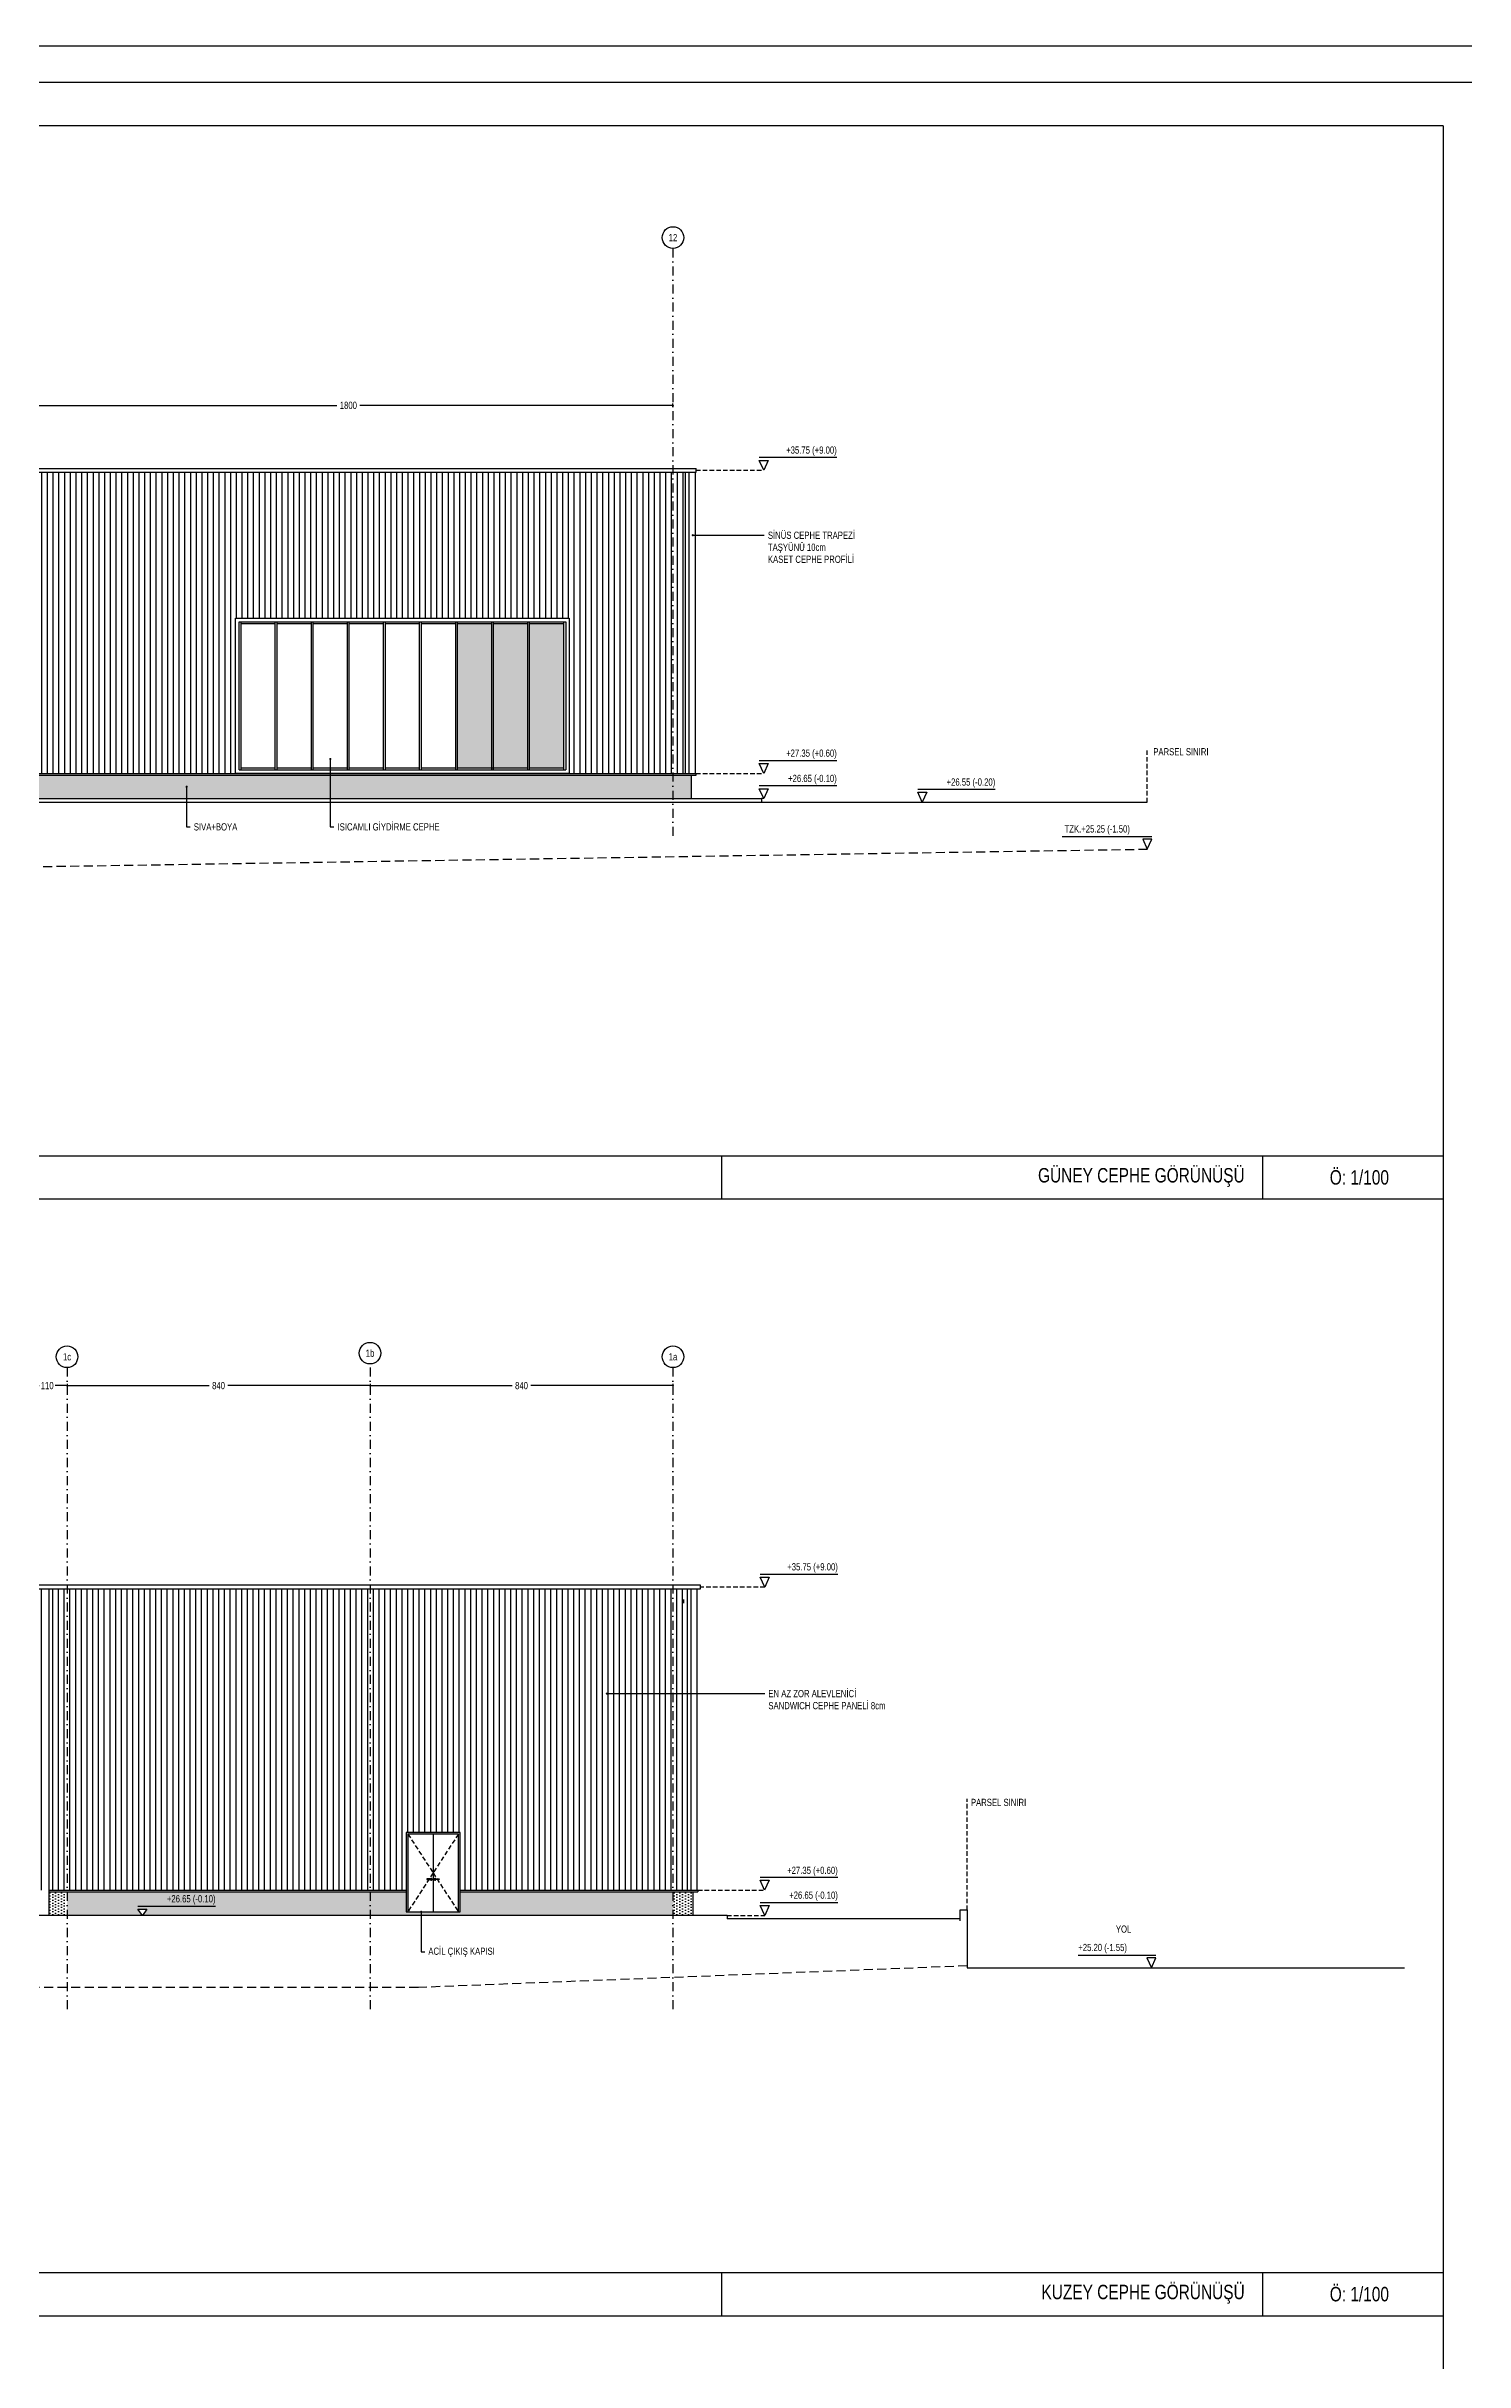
# Model space of a CAD drawing. Header units: centimetres. Extents: x 26569 to 160723, y -3143 to 14565.
# Drawn here: x 149208 to 153141, y 3140 to 9557 of the extents above; entities that cross this region are included whole.
import ezdxf
from ezdxf import colors
from ezdxf.entities.mleader import LeaderData, LeaderLine
from ezdxf.enums import TextEntityAlignment as Align
from ezdxf.math import Vec2, Vec3

# ---------------------------------------------------------------- set-up
doc = ezdxf.new("R2010")
doc.units = ezdxf.units.CM
doc.header["$LTSCALE"] = 100
doc.linetypes.add('DASHDOT2', pattern=[0.5, 0.25, -0.125, 0, -0.125])
doc.linetypes.add('HIDDEN2', pattern=[0.1875, 0.125, -0.0625])
for name, color, linetype in [('A-ANNO-DIMS', 187, 'Continuous'), ('A-ANNO-GRID', 155, 'DASHDOT2'), ('A-ANNO-IDEN', 50, 'Continuous'), ('A-ANNO-TEXT', 50, 'Continuous'), ('A-ANNO-TTBL', 157, 'Continuous'), ('A-ELEV-01', 255, 'Continuous'), ('A-ELEV-03', 251, 'Continuous'), ('A-ELEV-04', 250, 'Continuous'), ('A-HATCH', 253, 'Continuous'), ('A-WALL-HTCH', 8, 'Continuous'), ('A-WALL-INSL', 249, 'Continuous'), ('L-TOPO', 49, 'Continuous'), ('S-CONC', 5, 'Continuous')]:
    doc.layers.add(name, color=color, linetype=linetype)
doc.styles.add('Fields_100', font='act_simplex.shx', dxfattribs={"width": 0.8, "height": 20})
doc.styles.add('Fields_200', font='act_simplex.shx', dxfattribs={"width": 0.8, "height": 40})
doc.dimstyles.new('FIELDS_100', dxfattribs={"dimscale": 0, "dimtxt": 20, "dimasz": 5, "dimexe": 5, "dimexo": 5, "dimgap": 5, "dimtad": 0, "dimdec": 0, "dimzin": 0, "dimdsep": 46, "dimtxsty": 'Fields_100', "dimblk": 'DOT', "dimcen": 0.09, "dimclrt": 50, "dimadec": 0, "dimazin": 0, "dimtfac": 1, "dimtdec": 0, "dimtix": 1, "dimtofl": 0, "dimtmove": 1, "dimatfit": 3, "dimfxl": 5, "dimfxlon": 1, "dimtolj": 1, "dimtzin": 0, "dimarcsym": 0})
pattern_1 = [(0, (136510.7774, 72379.5692), (0, 2.74963066), [1.5875, -3.175]), (120, (136510.7774, 72379.5692), (-2.38125, -1.37481533), [1.5875, -3.175]), (60, (136512.365, 72379.5692), (-2.38125, 1.37481533), [1.5875, -3.175])]
pattern_2 = [(90, (226648.8524, 69284.568), (-7.9375, 3.96875), [0, -7.9375])]

# ---------------------------------------------------------------- blocks, each defined once
blk = doc.blocks.new('_Dot')
at = {"color": 0, "linetype": 'ByBlock', "lineweight": -2}
blk.add_line((-0.5, 0), (-1, 0), dxfattribs=at)
at = {"color": 0, "linetype": 'ByBlock', "const_width": 0.5}
blk.add_lwpolyline([(-0.25, 0, 1), (0.25, 0, 1)], format="xyb", close=True, dxfattribs=at)
blk = doc.blocks.new('*D459')
at = {"layer": 'A-ANNO-DIMS', "color": 0, "lineweight": -2, "transparency": 16777216}
for p, q in [((149146, 8557), (149146, 8567)), ((149151, 8562), (150014.3, 8562)), ((150941, 8562), (150077.6, 8562)), ((150946, 8557), (150946, 8567))]:
    blk.add_line(p, q, dxfattribs=at)
at = {"layer": 'DEFPOINTS', "color": 0, "transparency": 16777216}
for p in [(150946, 8562), (149146, 8402.9), (150946, 8402.9)]:
    blk.add_point(p, dxfattribs=at)
at = {"layer": 'A-ANNO-DIMS', "color": 0, "lineweight": -2, "transparency": 16777216, "xscale": 5, "yscale": 5, "zscale": 5, "rotation": 180}
blk.add_blockref('_Dot', (149146, 8562), dxfattribs=at)
at = {"layer": 'A-ANNO-DIMS', "color": 0, "lineweight": -2, "transparency": 16777216, "xscale": 5, "yscale": 5, "zscale": 5}
blk.add_blockref('_Dot', (150946, 8562), dxfattribs=at)
at = {"layer": 'A-ANNO-DIMS', "color": 50, "transparency": 16777216, "insert": (150046, 8562), "char_height": 20, "attachment_point": 5, "style": 'Fields_100'}
blk.add_mtext('\\A1;1800', dxfattribs=at)
blk = doc.blocks.new('*D518')
at = {"layer": 'A-ANNO-DIMS', "color": 0, "lineweight": -2, "transparency": 16777216}
for p, q in [((150106, 5850.3), (150106, 5840.3)), ((150111, 5845.3), (150500.4, 5845.3)), ((150941, 5845.3), (150551.5, 5845.3)), ((150946, 5850.3), (150946, 5840.3))]:
    blk.add_line(p, q, dxfattribs=at)
at = {"layer": 'DEFPOINTS', "color": 0, "transparency": 16777216}
for p in [(150106, 5895.3), (150106, 5845.3), (150946, 5895.3)]:
    blk.add_point(p, dxfattribs=at)
at = {"layer": 'A-ANNO-DIMS', "color": 0, "lineweight": -2, "transparency": 16777216, "xscale": 5, "yscale": 5, "zscale": 5, "rotation": 180}
blk.add_blockref('_Dot', (150106, 5845.3), dxfattribs=at)
at = {"layer": 'A-ANNO-DIMS', "color": 0, "lineweight": -2, "transparency": 16777216, "xscale": 5, "yscale": 5, "zscale": 5}
blk.add_blockref('_Dot', (150946, 5845.3), dxfattribs=at)
at = {"layer": 'A-ANNO-DIMS', "color": 50, "transparency": 16777216, "insert": (150526, 5845.3), "char_height": 20, "attachment_point": 5, "style": 'Fields_100'}
blk.add_mtext('\\A1;840', dxfattribs=at)
blk = doc.blocks.new('*D519')
at = {"layer": 'A-ANNO-DIMS', "color": 0, "lineweight": -2, "transparency": 16777216}
for p, q in [((149266, 5850.3), (149266, 5840.3)), ((149271, 5845.3), (149660.4, 5845.3)), ((150101, 5845.3), (149711.5, 5845.3)), ((150106, 5850.3), (150106, 5840.3))]:
    blk.add_line(p, q, dxfattribs=at)
at = {"layer": 'DEFPOINTS', "color": 0, "transparency": 16777216}
for p in [(149266, 5870.3), (149266, 5845.3), (150106, 5895.3)]:
    blk.add_point(p, dxfattribs=at)
at = {"layer": 'A-ANNO-DIMS', "color": 0, "lineweight": -2, "transparency": 16777216, "xscale": 5, "yscale": 5, "zscale": 5, "rotation": 180}
blk.add_blockref('_Dot', (149266, 5845.3), dxfattribs=at)
at = {"layer": 'A-ANNO-DIMS', "color": 0, "lineweight": -2, "transparency": 16777216, "xscale": 5, "yscale": 5, "zscale": 5}
blk.add_blockref('_Dot', (150106, 5845.3), dxfattribs=at)
at = {"layer": 'A-ANNO-DIMS', "color": 50, "transparency": 16777216, "insert": (149686, 5845.3), "char_height": 20, "attachment_point": 5, "style": 'Fields_100'}
blk.add_mtext('\\A1;840', dxfattribs=at)
blk = doc.blocks.new('*D520')
at = {"layer": 'A-ANNO-DIMS', "color": 0, "lineweight": -2, "transparency": 16777216}
for p, q in [((149156, 5850.3), (149156, 5840.3)), ((149161, 5845.3), (149188.4, 5845.3)), ((149261, 5845.3), (149233.5, 5845.3)), ((149266, 5850.3), (149266, 5840.3))]:
    blk.add_line(p, q, dxfattribs=at)
at = {"layer": 'DEFPOINTS', "color": 0, "transparency": 16777216}
for p in [(149156, 5870.3), (149156, 5845.3), (149266, 5870.3)]:
    blk.add_point(p, dxfattribs=at)
at = {"layer": 'A-ANNO-DIMS', "color": 0, "lineweight": -2, "transparency": 16777216, "xscale": 5, "yscale": 5, "zscale": 5, "rotation": 180}
blk.add_blockref('_Dot', (149156, 5845.3), dxfattribs=at)
at = {"layer": 'A-ANNO-DIMS', "color": 0, "lineweight": -2, "transparency": 16777216, "xscale": 5, "yscale": 5, "zscale": 5}
blk.add_blockref('_Dot', (149266, 5845.3), dxfattribs=at)
at = {"layer": 'A-ANNO-DIMS', "color": 50, "transparency": 16777216, "insert": (149211, 5845.3), "char_height": 20, "attachment_point": 5, "style": 'Fields_100'}
blk.add_mtext('\\A1;110', dxfattribs=at)

msp = doc.modelspace()

# ---------------------------------------------------------------- hatches: boundary and pattern name
at = {"layer": 'A-HATCH'}
h = msp.add_hatch(dxfattribs=at)
h.set_pattern_fill('LINE', color=256, scale=5, angle=90)
h.set_pattern_definition([(90, (127510.777, 72379.57), (-15.875, 1e-15), [])])
h.paths.add_polyline_path([(150980.96, 8377.17), (141900.96, 8377.17), (141900.96, 7542.17), (142533.46, 7542.17), (142533.46, 7972.17), (143458.46, 7972.17), (143458.46, 7542.17), (143839.71, 7542.17), (143839.71, 7702.17), (143989.71, 7702.17), (143989.71, 7542.17), (144333.46, 7542.17), (144333.46, 7972.17), (145258.46, 7972.17), (145258.46, 7542.17), (146133.46, 7542.17), (146133.46, 7972.17), (147058.46, 7972.17), (147058.46, 7542.17), (147933.46, 7542.17), (147933.46, 7972.17), (148858.46, 7972.17), (148858.46, 7542.17), (149733.46, 7542.17), (149733.46, 7972.17), (150658.46, 7972.17), (150658.46, 7542.17), (150980.96, 7542.17)])
h = msp.add_hatch(dxfattribs=at)
h.set_pattern_fill('DOTS', color=256, scale=5, angle=90)
h.set_pattern_definition([(90, (127510.777, 72379.569), (-7.9375, 3.96875), [0, -7.9375])])
h.paths.add_polyline_path([(141890.96, 7537.17), (140153.46, 7537.17), (140153.46, 7482.17), (140153.46, 7472.17), (141890.96, 7472.17)])
h.paths.add_polyline_path([(143839.71, 7537.17), (141900.96, 7537.17), (141900.96, 7472.17), (150995.96, 7472.17), (150995.96, 7537.17), (143989.71, 7537.17), (143989.71, 7482.17), (143839.71, 7482.17)])
h = msp.add_hatch(dxfattribs=at)
h.set_pattern_fill('LINE', color=256, scale=5, angle=90)
h.set_pattern_definition([(90, (226648.852, 69284.568), (-15.875, 1e-15), [])])
h.paths.add_polyline_path([(149200.96, 4447.16), (149200.96, 5282.16), (140210.96, 5282.16), (140210.96, 4447.16), (142330.96, 4447.16), (142330.96, 4607.16), (142480.96, 4607.16), (142480.96, 4447.16), (148030.96, 4447.16), (148030.96, 4607.16), (148180.96, 4607.16), (148180.96, 4447.16)])
h.paths.add_polyline_path([(149215.96, 5282.16), (149215.96, 4447.16), (150205.96, 4447.16), (150205.96, 4607.16), (150355.96, 4607.16), (150355.96, 4447.16), (150985.96, 4447.16), (150985.96, 5282.16)])
h.paths.add_polyline_path([(135950.96, 4992.16), (135950.96, 4447.16), (138730.96, 4447.16), (138730.96, 4607.16), (138880.96, 4607.16), (138880.96, 4447.16), (140200.96, 4447.16), (140200.96, 5282.16), (131120.96, 5282.16), (131120.96, 4447.16), (134980.96, 4447.16), (134980.96, 4607.16), (135130.96, 4607.16), (135130.96, 4447.16), (135360.96, 4447.16), (135360.96, 4992.16)])
h = msp.add_hatch(dxfattribs=at)
h.set_pattern_fill('DOTS', color=256, scale=5, angle=90)
h.set_pattern_definition(pattern_2)
h.paths.add_polyline_path([(150205.96, 4442.16), (150105.96, 4442.16), (150105.96, 4377.16), (150945.96, 4377.16), (150945.96, 4442.16), (150355.96, 4442.16), (150355.96, 4607.16), (150205.96, 4607.16)])
h.paths.add_polyline_path([(150210.96, 4602.16), (150350.96, 4602.16), (150350.96, 4387.16), (150249.2, 4387.16, -0.4142136), (150247.7, 4385.66, -0.4142136), (150246.2, 4387.16), (150210.96, 4387.16)], flags=16)
h.paths.add_polyline_path([(150263.96, 4476.16), (150263.96, 4478.16), (150270.22, 4478.16), (150280.96, 4494.66), (150291.71, 4478.16), (150297.96, 4478.16), (150297.96, 4476.16), (150288.26, 4476.16, -4.7912878), (150288.26, 4478.16), (150291.71, 4478.16), (150280.96, 4494.66), (150270.22, 4478.16), (150273.67, 4478.16, -4.7912878), (150273.67, 4476.16)], flags=0)
h = msp.add_hatch(dxfattribs=at)
h.set_pattern_fill('DOTS', color=256, scale=5, angle=90)
h.set_pattern_definition(pattern_2)
h.paths.add_polyline_path([(149265.96, 4442.16), (149215.96, 4442.16), (149215.96, 4377.16), (149265.96, 4377.16)])
h = msp.add_hatch(dxfattribs=at)
h.set_pattern_fill('DOTS', color=256, scale=5, angle=90)
h.set_pattern_definition(pattern_2)
h.paths.add_polyline_path([(150105.96, 4442.16), (149265.96, 4442.16), (149265.96, 4377.16), (149475.09, 4377.16), (149462.59, 4394.66), (149487.59, 4394.66), (149475.09, 4377.16), (150105.96, 4377.16)])
h = msp.add_hatch(dxfattribs=at)
h.set_pattern_fill('DOTS', color=256, scale=5, angle=90)
h.set_pattern_definition(pattern_2)
h.paths.add_polyline_path([(151000.96, 4442.16), (150945.96, 4442.16), (150945.96, 4377.16), (151000.96, 4377.16)])
at = {"layer": 'A-WALL-HTCH'}
h = msp.add_hatch(dxfattribs=at)
h.set_pattern_fill('HEX', color=256, scale=0.5)
h.set_pattern_definition(pattern_1)
h.paths.add_polyline_path([(150443.46, 7957.17), (150348.46, 7957.17), (150348.46, 7557.17), (150443.46, 7557.17)])
h = msp.add_hatch(dxfattribs=at)
h.set_pattern_fill('HEX', color=256, scale=0.5)
h.set_pattern_definition(pattern_1)
h.paths.add_polyline_path([(150543.46, 7957.17), (150448.46, 7957.17), (150448.46, 7557.17), (150543.46, 7557.17)])
h.paths.add_polyline_path([(150643.46, 7957.17), (150548.46, 7957.17), (150548.46, 7557.17), (150643.46, 7557.17)])

# ---------------------------------------------------------------- linework, layer by layer
at = {"layer": 'A-ANNO-DIMS', "linetype": 'HIDDEN2'}
for p, q in [((151009.91, 8382.17), (151197.42, 8382.17)), ((152261.09, 7462.17), (152261.09, 7612.09)), ((151009.96, 7542.17), (151197.42, 7542.17)), ((151197.42, 7472.17), (151190.96, 7472.17)), ((151200.47, 5287.16), (151022.31, 5287.16)), ((151761.93, 4392.16), (151761.93, 4700.23)), ((151014.96, 4447.16), (151200.14, 4447.16)), ((151095.96, 4377.16), (151200.49, 4377.16))]:
    msp.add_line(p, q, dxfattribs=at)
at = {"layer": 'A-ANNO-DIMS'}
for points in [[(151400.06, 8417.17), (151184.92, 8417.17)], [(151400.06, 7577.17), (151184.92, 7577.17)], [(151400.06, 7507.17), (151184.92, 7507.17)], [(151839.52, 7497.17), (151624.37, 7497.17)], [(152024.58, 7367.17), (152273.59, 7367.17)], [(151403.11, 5322.16), (151187.97, 5322.16)], [(151402.79, 4482.16), (151187.64, 4482.16)], [(149677.74, 4402.16), (149462.59, 4402.16)], [(151403.14, 4412.16), (151187.99, 4412.16)], [(152069.66, 4267.16), (152284.81, 4267.16)]]:
    msp.add_lwpolyline(points, dxfattribs=at)
for points in [[(151197.42, 8382.17), (151184.92, 8409.67), (151209.92, 8409.67)], [(151197.42, 7542.17), (151184.92, 7569.67), (151209.92, 7569.67)], [(151197.42, 7472.17), (151184.92, 7499.67), (151209.92, 7499.67)], [(151636.87, 7462.17), (151624.37, 7489.67), (151649.37, 7489.67)], [(152261.09, 7332.17), (152273.59, 7359.67), (152248.59, 7359.67)], [(151200.47, 5287.16), (151187.97, 5314.66), (151212.97, 5314.66)], [(151200.14, 4447.16), (151187.64, 4474.66), (151212.64, 4474.66)], [(149475.09, 4377.16), (149462.59, 4394.66), (149487.59, 4394.66)], [(151200.49, 4377.16), (151187.99, 4404.66), (151212.99, 4404.66)], [(152272.31, 4232.16), (152284.81, 4259.66), (152259.81, 4259.66)]]:
    msp.add_lwpolyline(points, close=True, dxfattribs=at)
at = {"layer": 'A-ANNO-GRID'}
msp.add_line((150945.96, 8997.08), (150945.96, 7362.17), dxfattribs=at)
for points in [[(149265.96, 5895.25), (149265.96, 4112.16)], [(150105.96, 5895.25), (150105.96, 4112.16)], [(150945.96, 5895.25), (150945.96, 4112.16)]]:
    msp.add_lwpolyline(points, dxfattribs=at)
at = {"layer": 'A-ANNO-GRID', "linetype": 'Continuous', "ltscale": 10}
for centre in [(150945.96, 9027.08), (149265.96, 5925.25), (150105.96, 5935.25), (150945.96, 5925.25)]:
    msp.add_circle(centre, 30, dxfattribs=at)
at = {"layer": 'A-ANNO-TTBL'}
for p, q in [((153081.02, 9337.18), (28768.76, 9337.09)), ((153081.02, 9337.18), (153081.03, -2922.85)), ((127081.02, 6482.12), (153081.03, 6482.15)), ((127081.01, 3387.12), (153081.03, 3387.14))]:
    msp.add_line(p, q, dxfattribs=at)
for points in [[(157421.04, -3142.83), (157421.04, 9557.17), (26568.76, 9557.19), (26568.76, -3142.81)], [(157321.04, -3042.83), (157321.04, 9457.17), (26668.76, 9457.19), (26668.76, -3042.81)]]:
    msp.add_lwpolyline(points, close=True, dxfattribs=at)
for points in [[(151081.02, 6362.17), (151081.02, 6482.15)], [(152581.02, 6362.17), (152581.02, 6482.15)], [(153081.02, 6362.17), (127081.01, 6362.15)], [(151081.03, 3267.16), (151081.03, 3387.14)], [(152581.03, 3267.16), (152581.03, 3387.14)], [(127081.01, 3267.16), (153081.03, 3267.16)]]:
    msp.add_lwpolyline(points, dxfattribs=at)
at = {"layer": 'A-ELEV-01'}
for p, q in [((150980.96, 7542.17), (150980.96, 8377.17)), ((150990.96, 7542.17), (150990.96, 8377.17)), ((151007.96, 7542.17), (151007.96, 8377.17)), ((151009.96, 8377.17), (151009.96, 8387.17)), ((143989.71, 7542.17), (151009.96, 7542.17)), ((143989.71, 7537.17), (151009.96, 7537.17)), ((150995.96, 7537.17), (150995.96, 7472.17)), ((151009.96, 7537.17), (151009.96, 7542.17)), ((149215.96, 5282.16), (149215.96, 4377.16)), ((150985.96, 4447.16), (150985.96, 5282.16)), ((150995.96, 4447.16), (150995.96, 5282.16)), ((151012.96, 4447.16), (151012.96, 5282.16)), ((149215.96, 4447.16), (150205.96, 4447.16)), ((149215.96, 4442.16), (150205.96, 4442.16)), ((150355.96, 4447.16), (151014.96, 4447.16)), ((150355.96, 4442.16), (151014.96, 4442.16)), ((150205.96, 4387.16), (150355.96, 4387.16))]:
    msp.add_line(p, q, dxfattribs=at)
for points in [[(131086.96, 8387.17), (151009.96, 8387.17)], [(131086.96, 8377.17), (151009.96, 8377.17)], [(140153.46, 7472.17), (151190.96, 7472.17), (151190.96, 7462.17)], [(131091.61, 5292.16), (131091.61, 5282.16), (151022.31, 5282.16), (151022.31, 5292.16), (131091.61, 5292.16)], [(150355.96, 4387.16), (150355.96, 4607.16), (150205.96, 4607.16), (150205.96, 4387.16)], [(150350.96, 4387.16), (150350.96, 4602.16), (150210.96, 4602.16), (150210.96, 4387.16)], [(150280.96, 4602.16), (150280.96, 4387.16)], [(151000.96, 4442.16), (151000.96, 4377.16)], [(151014.96, 4447.16), (151014.96, 4442.16)]]:
    msp.add_lwpolyline(points, dxfattribs=at)
at = {"layer": 'A-ELEV-01', "elevation": 0}
msp.add_lwpolyline([(149733.46, 7972.17), (150658.46, 7972.17), (150658.46, 7542.17), (149733.46, 7542.17)], close=True, dxfattribs=at)
at = {"layer": 'A-ELEV-01'}
for points in [[(150275.96, 4476.16, 1), (150275.96, 4478.16), (150263.96, 4478.16), (150263.96, 4476.16)], [(150285.96, 4476.16, -1), (150285.96, 4478.16), (150297.96, 4478.16), (150297.96, 4476.16)]]:
    msp.add_lwpolyline(points, format="xyb", close=True, dxfattribs=at)
for centre, start, end in [((150275.96, 4477.16), 203.578178, 156.421822), ((150285.96, 4477.16), 23.578178, 336.421822)]:
    msp.add_arc(centre, 2.5, start, end, dxfattribs=at)
at = {"layer": 'A-ELEV-03'}
for p, q in [((149743.46, 7552.17), (149743.46, 7962.17)), ((149748.46, 7552.17, 0), (149748.46, 7962.17, 0)), ((149843.46, 7552.17), (149843.46, 7962.17)), ((149848.46, 7552.17), (149848.46, 7962.17)), ((149943.46, 7552.17), (149943.46, 7962.17)), ((149948.46, 7552.17), (149948.46, 7962.17)), ((150043.46, 7552.17), (150043.46, 7962.17)), ((150048.46, 7552.17), (150048.46, 7962.17)), ((150143.46, 7552.17), (150143.46, 7962.17)), ((150148.46, 7552.17), (150148.46, 7962.17)), ((150243.46, 7552.17), (150243.46, 7962.17)), ((150248.46, 7552.17), (150248.46, 7962.17)), ((150343.46, 7552.17), (150343.46, 7962.17)), ((150348.46, 7552.17), (150348.46, 7962.17)), ((150443.46, 7552.17), (150443.46, 7962.17)), ((150448.46, 7552.17), (150448.46, 7962.17)), ((150543.46, 7552.17), (150543.46, 7962.17)), ((150548.46, 7552.17), (150548.46, 7962.17)), ((150643.46, 7552.17), (150643.46, 7962.17)), ((150648.46, 7962.17), (150648.46, 7552.17))]:
    msp.add_line(p, q, dxfattribs=at)
at = {"layer": 'A-ELEV-03', "elevation": 0}
for points in [[(149743.46, 7962.17), (150648.46, 7962.17)], [(149748.46, 7957.17), (149843.46, 7957.17)], [(149848.46, 7957.17), (149943.46, 7957.17)], [(149948.46, 7957.17), (150043.46, 7957.17)], [(150048.46, 7957.17), (150143.46, 7957.17)], [(150148.46, 7957.17), (150243.46, 7957.17)], [(150248.46, 7957.17), (150343.46, 7957.17)], [(150348.46, 7957.17), (150443.46, 7957.17)], [(150448.46, 7957.17), (150543.46, 7957.17)], [(150548.46, 7957.17), (150643.46, 7957.17)], [(149743.46, 7552.17), (150648.46, 7552.17)], [(149748.46, 7557.17), (149843.46, 7557.17)], [(149848.46, 7557.17), (149943.46, 7557.17)], [(149948.46, 7557.17), (150043.46, 7557.17)], [(150048.46, 7557.17), (150143.46, 7557.17)], [(150148.46, 7557.17), (150243.46, 7557.17)], [(150248.46, 7557.17), (150343.46, 7557.17)], [(150348.46, 7557.17), (150543.46, 7557.17)], [(150548.46, 7557.17), (150643.46, 7557.17)]]:
    msp.add_lwpolyline(points, dxfattribs=at)
at = {"layer": 'A-ELEV-04', "linetype": 'HIDDEN2'}
for points in [[(150210.96, 4602.16), (150280.96, 4494.66), (150210.96, 4387.16)], [(150350.96, 4602.16), (150280.96, 4494.66), (150350.96, 4387.16)]]:
    msp.add_lwpolyline(points, dxfattribs=at)
at = {"layer": 'A-WALL-INSL'}
msp.add_line((150974.96, 5252.16), (150974.96, 5242.16), dxfattribs=at)
at = {"layer": 'L-TOPO', "color": 1, "linetype": 'HIDDEN2', "ltscale": 2}
for points in [[(130162.35, 7332.17), (131684.29, 7272.17), (148449.8, 7272.17), (152261.09, 7332.17)], [(151761.93, 4237.16), (150239.99, 4177.16), (132109, 4177.16), (128297.7, 4237.16)]]:
    msp.add_lwpolyline(points, dxfattribs=at)
at = {"layer": 'S-CONC'}
for p, q in [((130162.35, 7462.17), (152261.09, 7462.17)), ((151095.96, 4377.16), (151095.96, 4367.16)), ((151741.92, 4367.16), (151095.96, 4367.16)), ((151741.92, 4362.16), (151741.92, 4392.16)), ((151741.92, 4392.16), (151761.93, 4392.16))]:
    msp.add_line(p, q, dxfattribs=at)
for points in [[(151095.96, 4377.16), (134981.2, 4377.16)], [(151761.93, 4392.16), (151761.93, 4232.16), (152974.3, 4232.16)]]:
    msp.add_lwpolyline(points, dxfattribs=at)

# ---------------------------------------------------------------- texts
at = {"layer": 'A-ANNO-DIMS', "color": 50, "char_height": 20, "style": 'Fields_100'}
for s, width, insert, attachment_point in [('+35.75 (+9.00)', 226.336, (151400.06, 8422.17), 9), ('+27.35 (+0.60)', 226.336, (151400.06, 7582.17), 9), ('+26.65 (-0.10)', 226.336, (151400.06, 7512.17), 9), ('+26.55 (-0.20)', 226.336, (151839.52, 7502.17), 9), ('TZK.+25.25 (-1.50)', 458.0073, (152031.53, 7372.17), 7), ('+35.75 (+9.00)', 226.336, (151403.11, 5327.16), 9), ('PARSEL SINIRI', 226.336, (151771.93, 4700.23), 1), ('+27.35 (+0.60)', 226.336, (151402.79, 4485.93), 9), ('+26.65 (-0.10)', 226.336, (149677.74, 4407.16), 9), ('+26.65 (-0.10)', 226.336, (151403.14, 4417.16), 9), ('+25.20 (-1.55)', 226.336, (152069.66, 4272.16), 7)]:
    msp.add_mtext_dynamic_manual_height_columns(s, width=width, gutter_width=100, heights=[0], dxfattribs=dict(at, insert=insert, attachment_point=attachment_point))
at = {"layer": 'A-ANNO-GRID', "color": 50, "style": 'Fields_100', "width": 0.8}
for s, rotation, p in [('12', 359.926666, (150945.96, 9027.08)), ('1c', 0.073334, (149265.96, 5925.25)), ('1b', 0.073334, (150105.96, 5935.25)), ('1a', 0.073334, (150945.96, 5925.25))]:
    msp.add_text(s, height=20, rotation=rotation, dxfattribs=at).set_placement(p, align=Align.MIDDLE_CENTER)
at = {"layer": 'A-ANNO-IDEN', "insert": (152277.53, 7612.09), "char_height": 20, "attachment_point": 1, "style": 'Fields_100'}
msp.add_mtext_dynamic_manual_height_columns('PARSEL SINIRI', width=277.705, gutter_width=100, heights=[0], dxfattribs=at)
at = {"layer": 'A-ANNO-TEXT'}
for s, width, gutter_width, insert, char_height, attachment_point, style in [('GÜNEY CEPHE GÖRÜNÜŞÜ', 916.0495, 12.5, (152531.02, 6422.16), 40, 6, 'Fields_200'), ('Ö: 1/100', 416.0558, 12.5, (152931.02, 6422.15), 40, 6, 'Fields_200'), ('YOL', 211.606, 100, (152195.24, 4338.94), 20, 5, 'Fields_100'), ('KUZEY CEPHE GÖRÜNÜŞÜ', 916.0495, 12.5, (152531.03, 3327.15), 40, 6, 'Fields_200'), ('Ö: 1/100', 416.0558, 12.5, (152931.03, 3327.14), 40, 6, 'Fields_200')]:
    msp.add_mtext_dynamic_manual_height_columns(s, width=width, gutter_width=gutter_width, heights=[0], dxfattribs=dict(at, insert=insert, char_height=char_height, attachment_point=attachment_point, style=style))

# ---------------------------------------------------------------- dimensions: what is measured, and where the dimension line sits
at = {"layer": 'A-ANNO-DIMS'}
dim = msp.add_linear_dim(base=(150945.96, 8562), p1=(149145.96, 8402.93), p2=(150945.96, 8402.93), dimstyle='FIELDS_100', override={"dimscale": 1}, dxfattribs=at)
dim.commit()
dim.dimension.update_dxf_attribs({"geometry": '*D459', "text_midpoint": (150045.96, 8562)})
for base, p1, p2, picture, middle in [((149155.96, 5845.25), (149265.96, 5870.25), (149155.96, 5870.25), '*D520', (149210.96, 5845.25)), ((149265.96, 5845.25), (150105.96, 5895.25), (149265.96, 5870.25), '*D519', (149685.96, 5845.25)), ((150105.96, 5845.25), (150945.96, 5895.25), (150105.96, 5895.25), '*D518', (150525.96, 5845.25))]:
    dim = msp.add_linear_dim(base=base, p1=p1, p2=p2, angle=180, dimstyle='FIELDS_100', override={"dimscale": 1}, dxfattribs=at)
    dim.commit()
    dim.dimension.update_dxf_attribs({"geometry": picture, "text_midpoint": middle})

# ---------------------------------------------------------------- leaders
ml = msp.add_multileader_mtext('Standard', dxfattribs=at)
ml.set_content('SİNÜS CEPHE TRAPEZİ\\PTAŞYÜNÜ 10cm\\PKASET CEPHE PROFİLİ', color=50, style='Fields_100')
ml.set_leader_properties(color=256)
ml.set_arrow_properties(name='DOT')
ml.build(insert=Vec2(0, 0))
ml.multileader.update_dxf_attribs({"dogleg_length": 10, "arrow_head_size": 6})
ctx = ml.context
ctx.base_point, ctx.char_height, ctx.arrow_head_size, ctx.landing_gap_size, ctx.plane_origin = Vec3(151199.09, 8202.17), 20, 6, 10, Vec3(151594.59, 8252.18)
notes = []
notes.append((ctx, [(0, (1, 1, 0), (151189.09, 8202.17), (1, 0), 10, [(0, [(151000.96, 8202.17)], 0, [])])]))
ctx.mtext.insert, ctx.mtext.flow_direction = Vec3(151209.09, 8212.17), 5
ml = msp.add_multileader_mtext('Standard', dxfattribs=at)
ml.set_content('ISICAMLI GİYDİRME CEPHE', color=50, style='Fields_100')
ml.set_leader_properties(color=256)
ml.set_arrow_properties(name='DOT')
ml.build(insert=Vec2(0, 0))
ml.multileader.update_dxf_attribs({"dogleg_length": 10, "arrow_head_size": 6})
ctx = ml.context
ctx.base_point, ctx.char_height, ctx.arrow_head_size, ctx.landing_gap_size, ctx.plane_origin = Vec3(150005.96, 7393.9), 20, 6, 10, Vec3(150432.21, 7500.13)
notes.append((ctx, [(0, (1, 1, 0), (149995.96, 7393.9), (1, 0), 10, [(0, [(149995.96, 7582.19)], 0, [])])]))
ctx.mtext.insert, ctx.mtext.flow_direction = Vec3(150015.96, 7403.9), 5
ml = msp.add_multileader_mtext('Standard', dxfattribs=at)
ml.set_content('SIVA+BOYA', color=50, style='Fields_100')
ml.set_leader_properties(color=256)
ml.set_arrow_properties(name='DOT')
ml.build(insert=Vec2(0, 0))
ml.multileader.update_dxf_attribs({"dogleg_length": 10, "arrow_head_size": 6})
ctx = ml.context
ctx.base_point, ctx.char_height, ctx.arrow_head_size, ctx.landing_gap_size, ctx.plane_origin = Vec3(149607.46, 7393.9), 20, 6, 10, Vec3(150052.09, 7500.13)
notes.append((ctx, [(0, (1, 1, 0), (149597.46, 7393.9), (1, 0), 10, [(0, [(149597.46, 7505.11)], 0, [])])]))
ctx.mtext.insert, ctx.mtext.flow_direction = Vec3(149617.46, 7403.9), 5
ml = msp.add_multileader_mtext('Standard', dxfattribs=at)
ml.set_content('EN AZ ZOR ALEVLENİCİ\\PSANDWICH CEPHE PANELİ 8cm', color=50, style='Fields_100')
ml.set_leader_properties(color=256)
ml.set_arrow_properties(name='DOT')
ml.build(insert=Vec2(0, 0))
ml.multileader.update_dxf_attribs({"dogleg_length": 10, "arrow_head_size": 6})
ctx = ml.context
ctx.base_point, ctx.char_height, ctx.arrow_head_size, ctx.landing_gap_size, ctx.plane_origin = Vec3(151200.47, 4991.73), 20, 6, 10, Vec3(151420.51, 4991.75)
notes.append((ctx, [(0, (1, 1, 0), (151190.47, 4991.73), (1, 0), 10, [(0, [(150762.55, 4991.73)], 0, [])])]))
ctx.mtext.insert, ctx.mtext.flow_direction = Vec3(151210.47, 5001.73), 5
ml = msp.add_multileader_mtext('Standard', dxfattribs=at)
ml.set_content('ACİL ÇIKIŞ KAPISI', color=50, style='Fields_100')
ml.set_leader_properties(color=256)
ml.set_arrow_properties(name='DOT')
ml.build(insert=Vec2(0, 0))
ml.multileader.update_dxf_attribs({"dogleg_length": 10, "arrow_head_size": 6})
ctx = ml.context
ctx.base_point, ctx.char_height, ctx.arrow_head_size, ctx.landing_gap_size, ctx.plane_origin = Vec3(150257.7, 4275.95), 20, 6, 10, Vec3(150702.33, 4382.18)
notes.append((ctx, [(0, (1, 1, 0), (150247.7, 4275.95), (1, 0), 10, [(0, [(150247.7, 4387.16)], 0, [])])]))
ctx.mtext.insert, ctx.mtext.flow_direction = Vec3(150267.7, 4287.86), 5
for ctx, leaders in notes:
    for number, flags, end, landing, length, lines in leaders:
        leader = LeaderData()
        leader.index, (leader.has_last_leader_line, leader.has_dogleg_vector, leader.attachment_direction) = number, flags
        leader.last_leader_point, leader.dogleg_vector, leader.dogleg_length = Vec3(end), Vec3(landing), length
        for number, points, colour, breaks in lines:
            line = LeaderLine()
            line.index, line.vertices, line.color, line.breaks = number, Vec3.list(points), colors.encode_raw_color(colour), breaks
            leader.lines.append(line)
        ctx.leaders.append(leader)

doc.saveas('drawing.dxf')
